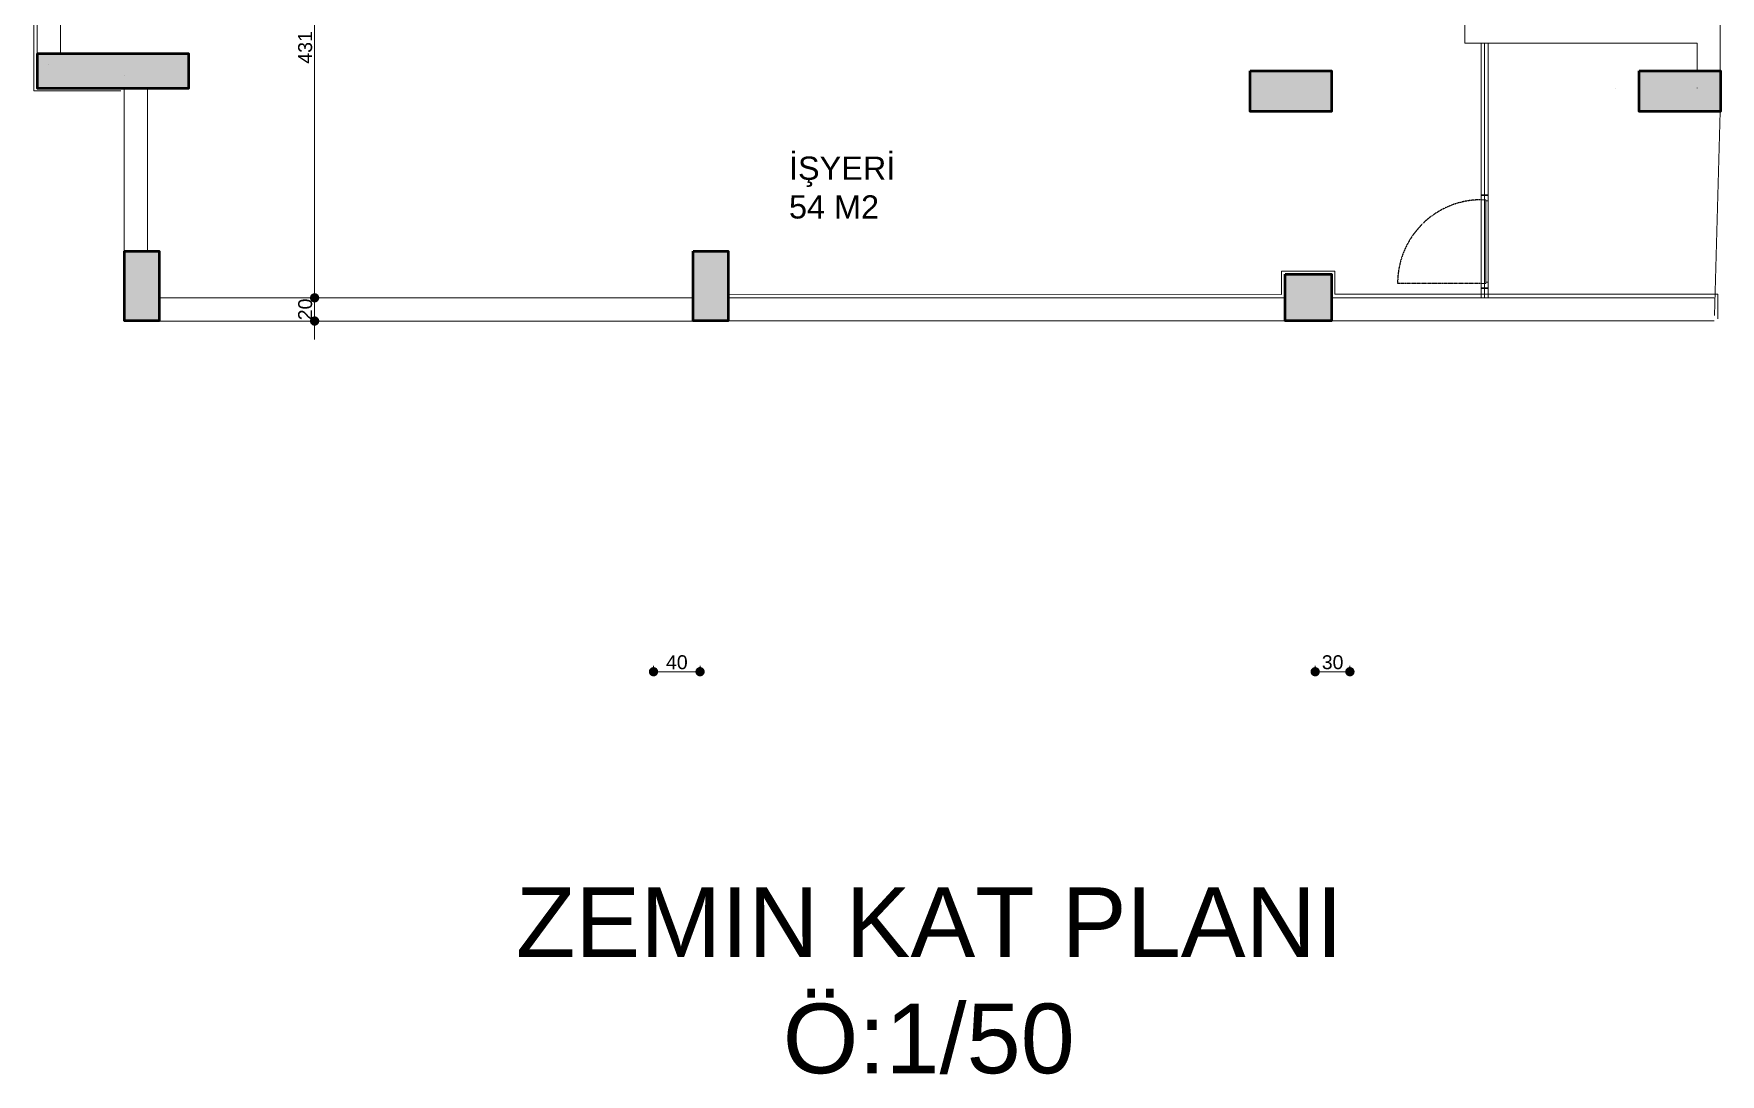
# Model space of a CAD drawing. Header units: millimetres. Extents: x 38129 to 72024, y -56282 to 16512.
# Drawn here: x 45540 to 46993, y -55916 to -55021 of the extents above; entities that cross this region are included whole.
import ezdxf

# ---------------------------------------------------------------- set-up
doc = ezdxf.new("R2010")
doc.units = ezdxf.units.MM
doc.linetypes.add('HIDDEN', pattern=[0.375, 0.25, -0.125])
for name, color, linetype, lineweight in [('COLUMN4', 3, 'Continuous', 50), ('DUVAR', 255, 'Continuous', 30), ('MİMARİ', 4, 'Continuous', 9), ('TARAMA', 252, 'Continuous', 0)]:
    doc.layers.add(name, color=color, linetype=linetype, lineweight=lineweight)
doc.layers.add('HIDDEN', color=1, linetype='HIDDEN')
doc.styles.add('icdisolcu_yazi', font='arial.ttf')
doc.styles.get("Standard").update_dxf_attribs({"font": 'arial.ttf'})
doc.dimstyles.new('İç Ölçü', dxfattribs={"dimtxt": 12, "dimasz": 8, "dimexe": 5, "dimexo": 0, "dimgap": 2, "dimtad": 1, "dimdec": 0, "dimzin": 12, "dimdsep": 46, "dimtxsty": 'icdisolcu_yazi', "dimblk": 'DOT', "dimcen": 8, "dimdle": 5, "dimclrd": 256, "dimclre": 256, "dimclrt": 7, "dimadec": 0, "dimazin": 3, "dimtfac": 1, "dimtdec": 0, "dimtix": 1, "dimtmove": 2, "dimatfit": 3, "dimldrblk": 'DOT', "dimfxl": 0, "dimtolj": 1, "dimtzin": 0, "dimlwd": -1, "dimlwe": -1, "dimarcsym": 0})

# ---------------------------------------------------------------- blocks, each defined once
blk = doc.blocks.new('_Dot')
at = {"color": 0, "lineweight": -2}
blk.add_line((-0.5, 0), (-1, 0), dxfattribs=at)
at = {"color": 0, "lineweight": 30, "const_width": 0.5}
blk.add_lwpolyline([(-0.25, 0, 1), (0.25, 0, 1)], format="xyb", close=True, dxfattribs=at)
blk = doc.blocks.new('*D2962')
at = {"layer": 'Defpoints', "color": 0, "transparency": 16777216}
for p in [(46074.1, -55569.8), (46114.2, -55569.8), (46114.2, -55569.8)]:
    blk.add_point(p, dxfattribs=at)
at = {"layer": 'MİMARİ', "transparency": 16777216}
for p, q in [((46074.1, -55569.8), (46074.1, -55564.8)), ((46114.2, -55569.8), (46114.2, -55564.8)), ((46082.1, -55569.8), (46106.2, -55569.8))]:
    blk.add_line(p, q, dxfattribs=at)
at = {"layer": 'MİMARİ', "transparency": 16777216, "xscale": 8, "yscale": 8, "zscale": 8, "rotation": 180}
blk.add_blockref('_Dot', (46074.1, -55569.8), dxfattribs=at)
at = {"layer": 'MİMARİ', "transparency": 16777216, "xscale": 8, "yscale": 8, "zscale": 8}
blk.add_blockref('_Dot', (46114.2, -55569.8), dxfattribs=at)
at = {"layer": 'MİMARİ', "color": 7, "transparency": 16777216, "insert": (46094.2, -55561.7), "char_height": 12, "attachment_point": 5, "style": 'icdisolcu_yazi'}
blk.add_mtext('\\A1;40', dxfattribs=at)
blk = doc.blocks.new('*D2963')
at = {"layer": 'Defpoints', "color": 0, "transparency": 16777216}
for p in [(46644.2, -55569.8), (46674.1, -55569.8), (46674.1, -55569.8)]:
    blk.add_point(p, dxfattribs=at)
at = {"layer": 'MİMARİ', "transparency": 16777216}
for p, q in [((46644.2, -55569.8), (46644.2, -55564.8)), ((46674.1, -55569.8), (46674.1, -55564.8)), ((46652.2, -55569.8), (46666.1, -55569.8))]:
    blk.add_line(p, q, dxfattribs=at)
at = {"layer": 'MİMARİ', "transparency": 16777216, "xscale": 8, "yscale": 8, "zscale": 8, "rotation": 180}
blk.add_blockref('_Dot', (46644.2, -55569.8), dxfattribs=at)
at = {"layer": 'MİMARİ', "transparency": 16777216, "xscale": 8, "yscale": 8, "zscale": 8}
blk.add_blockref('_Dot', (46674.1, -55569.8), dxfattribs=at)
at = {"layer": 'MİMARİ', "color": 7, "transparency": 16777216, "insert": (46659.2, -55561.7), "char_height": 12, "attachment_point": 5, "style": 'icdisolcu_yazi'}
blk.add_mtext('\\A1;30', dxfattribs=at)
blk = doc.blocks.new('*U42')
for p, q in [((4, 0), (0, 0)), ((76, 0), (80, 0))]:
    blk.add_line(p, q)
blk.add_lwpolyline([(4, 0), (76, 0), (76, -4), (4, -4)], close=True)
for points in [[(0, -6), (5, -6), (5, -4)], [(80, -6), (75, -6), (75, -4)]]:
    blk.add_lwpolyline(points)
at = {"layer": 'DUVAR'}
for p, q in [((0, 0), (0, -6)), ((80, 0), (80, -6))]:
    blk.add_line(p, q, dxfattribs=at)
at = {"layer": 'HIDDEN'}
blk.add_line((4, 0), (4, 72), dxfattribs=at)
blk.add_arc((4, 0), 72, 0, 90, dxfattribs=at)
blk = doc.blocks.new('wertertw')
at = {"layer": 'TARAMA', "lineweight": -3}
h = blk.add_hatch(dxfattribs=at)
h.set_pattern_fill('ANSI33', color=256, scale=2.5, style=0)
h.set_pattern_definition([(45, (-86643.698, -32547.66), (-11.2253202, 11.2253202), []), (45, (-86632.472, -32547.66), (-11.2253202, 11.2253202), [7.9375, -3.96875])])
h.paths.add_polyline_path([(-616.2, 351.9), (-616.2, -88.1), (-306.2, -88.1), (-306.2, -68.1), (-596.2, -68.1), (-596.2, 331.9), (-306.2, 331.9), (-306.2, 351.9)])
h.paths.add_polyline_path([(38.8, -338.1), (78.8, -338.1), (78.8, -378.1), (38.8, -378.1)])
h.paths.add_polyline_path([(-471.2, -318.1), (-441.2, -318.1), (-441.2, -378.1), (-471.2, -378.1)])
h.paths.add_polyline_path([(-961.2, -318.1), (-931.2, -318.1), (-931.2, -378.1), (-961.2, -378.1)])
h.paths.add_polyline_path([(343.8, -163.1), (413.8, -163.1), (413.8, -198.1), (343.8, -198.1)])
h.paths.add_polyline_path([(8.8, -163.1), (78.8, -163.1), (78.8, -198.1), (8.8, -198.1)])
h.paths.add_polyline_path([(-1036.2, -148.1), (-906.2, -148.1), (-906.2, -178.1), (-1036.2, -178.1)])
h.paths.add_polyline_path([(-976.2, 256.9), (-916.2, 256.9), (-916.2, 226.9), (-976.2, 226.9)])
h.paths.add_polyline_path([(343.8, 459.4), (413.8, 459.4), (413.8, 424.4), (343.8, 424.4)])
h.paths.add_polyline_path([(8.8, 459.4), (78.8, 459.4), (78.8, 424.4), (8.8, 424.4)])
h.paths.add_polyline_path([(-616.2, 531.9), (-306.2, 531.9), (-306.2, 511.9), (-616.2, 511.9)])
h.paths.add_polyline_path([(-976.2, 656.9), (-916.2, 656.9), (-916.2, 626.9), (-976.2, 626.9)])
h.paths.add_polyline_path([(-616.2, 971.9), (-306.2, 971.9), (-306.2, 951.9), (-616.2, 951.9)])
h.paths.add_polyline_path([(343.8, 1081.9), (413.8, 1081.9), (413.8, 1046.9), (343.8, 1046.9)])
h.paths.add_polyline_path([(8.8, 1081.9), (78.8, 1081.9), (78.8, 1046.9), (8.8, 1046.9)])
h.paths.add_polyline_path([(-1036.2, 1061.9), (-906.2, 1061.9), (-906.2, 1031.9), (-1036.2, 1031.9)])
h.paths.add_polyline_path([(-931.2, 1286.9), (-901.2, 1286.9), (-901.2, 1226.9), (-931.2, 1226.9)])
h.paths.add_polyline_path([(68.8, 1332), (108.8, 1332), (108.8, 1292), (68.8, 1292)])
h.paths.add_polyline_path([(-511.2, 1332), (-481.2, 1332), (-481.2, 1252), (-511.2, 1252)])
at = {"layer": 'COLUMN4', "color": 3}
for points in [[(-511.2, 1332), (-481.2, 1332), (-481.2, 1252), (-511.2, 1252)], [(68.8, 1332), (108.8, 1332), (108.8, 1292), (68.8, 1292)], [(-931.2, 1286.9), (-901.2, 1286.9), (-901.2, 1226.9), (-931.2, 1226.9)], [(8.8, 1081.9), (78.8, 1081.9), (78.8, 1046.9), (8.8, 1046.9)], [(343.8, 1081.9), (413.8, 1081.9), (413.8, 1046.9), (343.8, 1046.9)], [(-1036.2, 1061.9), (-906.2, 1061.9), (-906.2, 1031.9), (-1036.2, 1031.9)], [(-616.2, 971.9), (-306.2, 971.9), (-306.2, 951.9), (-616.2, 951.9)], [(-976.2, 656.9), (-916.2, 656.9), (-916.2, 626.9), (-976.2, 626.9)], [(-616.2, 531.9), (-306.2, 531.9), (-306.2, 511.9), (-616.2, 511.9)], [(8.8, 459.4), (78.8, 459.4), (78.8, 424.4), (8.8, 424.4)], [(343.8, 459.4), (413.8, 459.4), (413.8, 424.4), (343.8, 424.4)], [(-616.2, 351.9), (-616.2, -88.1), (-306.2, -88.1), (-306.2, -68.1), (-596.2, -68.1), (-596.2, 331.9), (-306.2, 331.9), (-306.2, 351.9)], [(-976.2, 256.9), (-916.2, 256.9), (-916.2, 226.9), (-976.2, 226.9)], [(-1036.2, -148.1), (-906.2, -148.1), (-906.2, -178.1), (-1036.2, -178.1)], [(8.8, -163.1), (78.8, -163.1), (78.8, -198.1), (8.8, -198.1)], [(343.8, -163.1), (413.8, -163.1), (413.8, -198.1), (343.8, -198.1)], [(-961.2, -318.1), (-931.2, -318.1), (-931.2, -378.1), (-961.2, -378.1)], [(-471.2, -318.1), (-441.2, -318.1), (-441.2, -378.1), (-471.2, -378.1)], [(38.8, -338.1), (78.8, -338.1), (78.8, -378.1), (38.8, -378.1)]]:
    blk.add_lwpolyline(points, close=True, dxfattribs=at)
blk = doc.blocks.new('*D2965')
at = {"layer": 'Defpoints', "color": 0, "transparency": 16777216}
for p in [(45773.1, -54816.7), (45781.6, -55247.9), (45782.1, -55247.9)]:
    blk.add_point(p, dxfattribs=at)
at = {"layer": 'MİMARİ', "transparency": 16777216}
for p, q in [((45777.1, -54816.7), (45787.1, -54816.7)), ((45781.6, -55247.9), (45787.1, -55247.9))]:
    blk.add_line(p, q, dxfattribs=at)
at = {"layer": 'MİMARİ', "linetype": 'Continuous', "transparency": 16777216}
blk.add_line((45782.1, -54824.7), (45782.1, -55239.9), dxfattribs=at)
at = {"layer": 'MİMARİ', "transparency": 16777216, "xscale": 8, "yscale": 8, "zscale": 8}
for p, rotation in [((45782.1, -54816.7), 90), ((45782.1, -55247.9), 270)]:
    blk.add_blockref('_Dot', p, dxfattribs=dict(at, rotation=rotation))
at = {"layer": 'MİMARİ', "color": 7, "transparency": 16777216, "insert": (45774, -55032.3), "char_height": 12, "attachment_point": 5, "rotation": 90, "style": 'icdisolcu_yazi'}
blk.add_mtext('\\A1;431', dxfattribs=at)
blk = doc.blocks.new('*D2966')
at = {"layer": 'Defpoints', "color": 0, "transparency": 16777216}
for p in [(45781.6, -55247.9), (45782.1, -55267.9), (45786.4, -55267.9)]:
    blk.add_point(p, dxfattribs=at)
at = {"layer": 'MİMARİ', "linetype": 'Continuous', "transparency": 16777216}
for p, q in [((45782.1, -55239.9), (45782.1, -55231.9)), ((45782.1, -55247.9), (45782.1, -55267.9)), ((45782.1, -55275.9), (45782.1, -55283.9))]:
    blk.add_line(p, q, dxfattribs=at)
at = {"layer": 'MİMARİ', "transparency": 16777216}
for p, q in [((45781.6, -55247.9), (45787.1, -55247.9)), ((45786.4, -55267.9), (45777.1, -55267.9))]:
    blk.add_line(p, q, dxfattribs=at)
at = {"layer": 'MİMARİ', "transparency": 16777216, "xscale": 8, "yscale": 8, "zscale": 8}
for p, rotation in [((45782.1, -55247.9), 270), ((45782.1, -55267.9), 90)]:
    blk.add_blockref('_Dot', p, dxfattribs=dict(at, rotation=rotation))
at = {"layer": 'MİMARİ', "color": 7, "transparency": 16777216, "insert": (45774, -55257.9), "char_height": 12, "attachment_point": 5, "rotation": 90, "style": 'icdisolcu_yazi'}
blk.add_mtext('\\A1;20', dxfattribs=at)

msp = doc.modelspace()

# ---------------------------------------------------------------- linework, layer by layer
at = {"layer": 'MİMARİ'}
for p, q in [((45540.1, -54748.7), (45540.1, -55069.7)), ((45563.1, -55037.6), (45563.1, -54816.7)), ((45543.1, -55037.6), (45543.1, -54834.6)), ((46993.2, -55052.6), (46993.2, -55003.6)), ((46787.2, -55247.8), (46787.2, -55028.6)), ((46790.2, -55247.8), (46790.2, -55028.6)), ((46793.2, -55247.8), (46793.2, -55028.6)), ((46973.2, -55052.6), (46973.2, -55028.6)), ((45553.1, -55046.7), (45553.1, -55046.7)), ((45618.1, -55056.7), (45618.1, -55056.7)), ((45540.1, -55069.7), (45615.1, -55069.7)), ((45618.1, -55257.7), (45618.1, -55066.7)), ((45638.1, -55207.6), (45638.1, -55066.7)), ((46903.2, -55067.5), (46903.2, -55067.5)), ((46973.2, -55067.5), (46973.2, -55067.1)), ((46988.2, -55263.1), (46993.2, -55087.5)), ((46615.1, -55244.9), (46615.1, -55224.9)), ((46615.1, -55224.9), (46661.1, -55224.9)), ((46661.1, -55224.9), (46661.1, -55244.8)), ((45648.2, -55247.9), (46108.1, -55247.9)), ((46138.2, -55244.8), (46615.1, -55244.9)), ((46138.2, -55247.8), (46618.1, -55247.8)), ((46658.1, -55247.8), (46988, -55247.8)), ((46661.1, -55244.8), (46991, -55244.8)), ((46991, -55244.8), (46991.2, -55266.1)), ((45638.1, -55267.9), (46108.1, -55267.9)), ((46128.1, -55267.8), (46618.1, -55267.8)), ((46618.1, -55267.8), (46988, -55267.8))]:
    msp.add_line(p, q, dxfattribs=at)
msp.add_lwpolyline([(46973.2, -55028.6), (46773.2, -55028.6), (46773.2, -54834.7)], dxfattribs=at)

# ---------------------------------------------------------------- block references
msp.add_blockref('wertertw', (46579.5, -54889.5), dxfattribs=at)
at = {"layer": 'MİMARİ', "rotation": 89.99999999997914}
msp.add_blockref('*U42', (46787.2, -55239.5), dxfattribs=at)

# ---------------------------------------------------------------- texts
at = {"layer": 'MİMARİ', "attachment_point": 1}
for s, width, insert, char_height in [('İŞYERİ\\P54 M2', 250.343, (46190.8, -55126.3), 20), ('\\pi14.45285;ZEMIN KAT PLANI \\P\\pi244.36418;Ö:1/50', 732.289, (45941.1, -55755.5), 60)]:
    msp.add_mtext_dynamic_manual_height_columns(s, width=width, gutter_width=12.5, heights=[0], dxfattribs=dict(at, insert=insert, char_height=char_height))

# ---------------------------------------------------------------- dimensions: what is measured, and where the dimension line sits
at = {"layer": 'MİMARİ'}
for base, p1, p2, picture, middle in [((45782.1, -55247.9), (45773.1, -54816.7), (45781.6, -55247.9), '*D2965', (45774, -55032.3)), ((45782.1, -55267.9), (45781.6, -55247.9), (45786.4, -55267.9), '*D2966', (45774, -55257.9))]:
    dim = msp.add_linear_dim(base=base, p1=p1, p2=p2, angle=90, dimstyle='İç Ölçü', dxfattribs=at)
    dim.commit()
    dim.dimension.update_dxf_attribs({"geometry": picture, "text_midpoint": middle})
for base, p1, p2, picture, middle in [((46114.2, -55569.8), (46074.1, -55569.8), (46114.2, -55569.8), '*D2962', (46094.2, -55561.7)), ((46674.1, -55569.8), (46644.2, -55569.8), (46674.1, -55569.8), '*D2963', (46659.2, -55561.7))]:
    dim = msp.add_linear_dim(base=base, p1=p1, p2=p2, dimstyle='İç Ölçü', dxfattribs=at)
    dim.commit()
    dim.dimension.update_dxf_attribs({"geometry": picture, "text_midpoint": middle})

doc.saveas('drawing.dxf')
